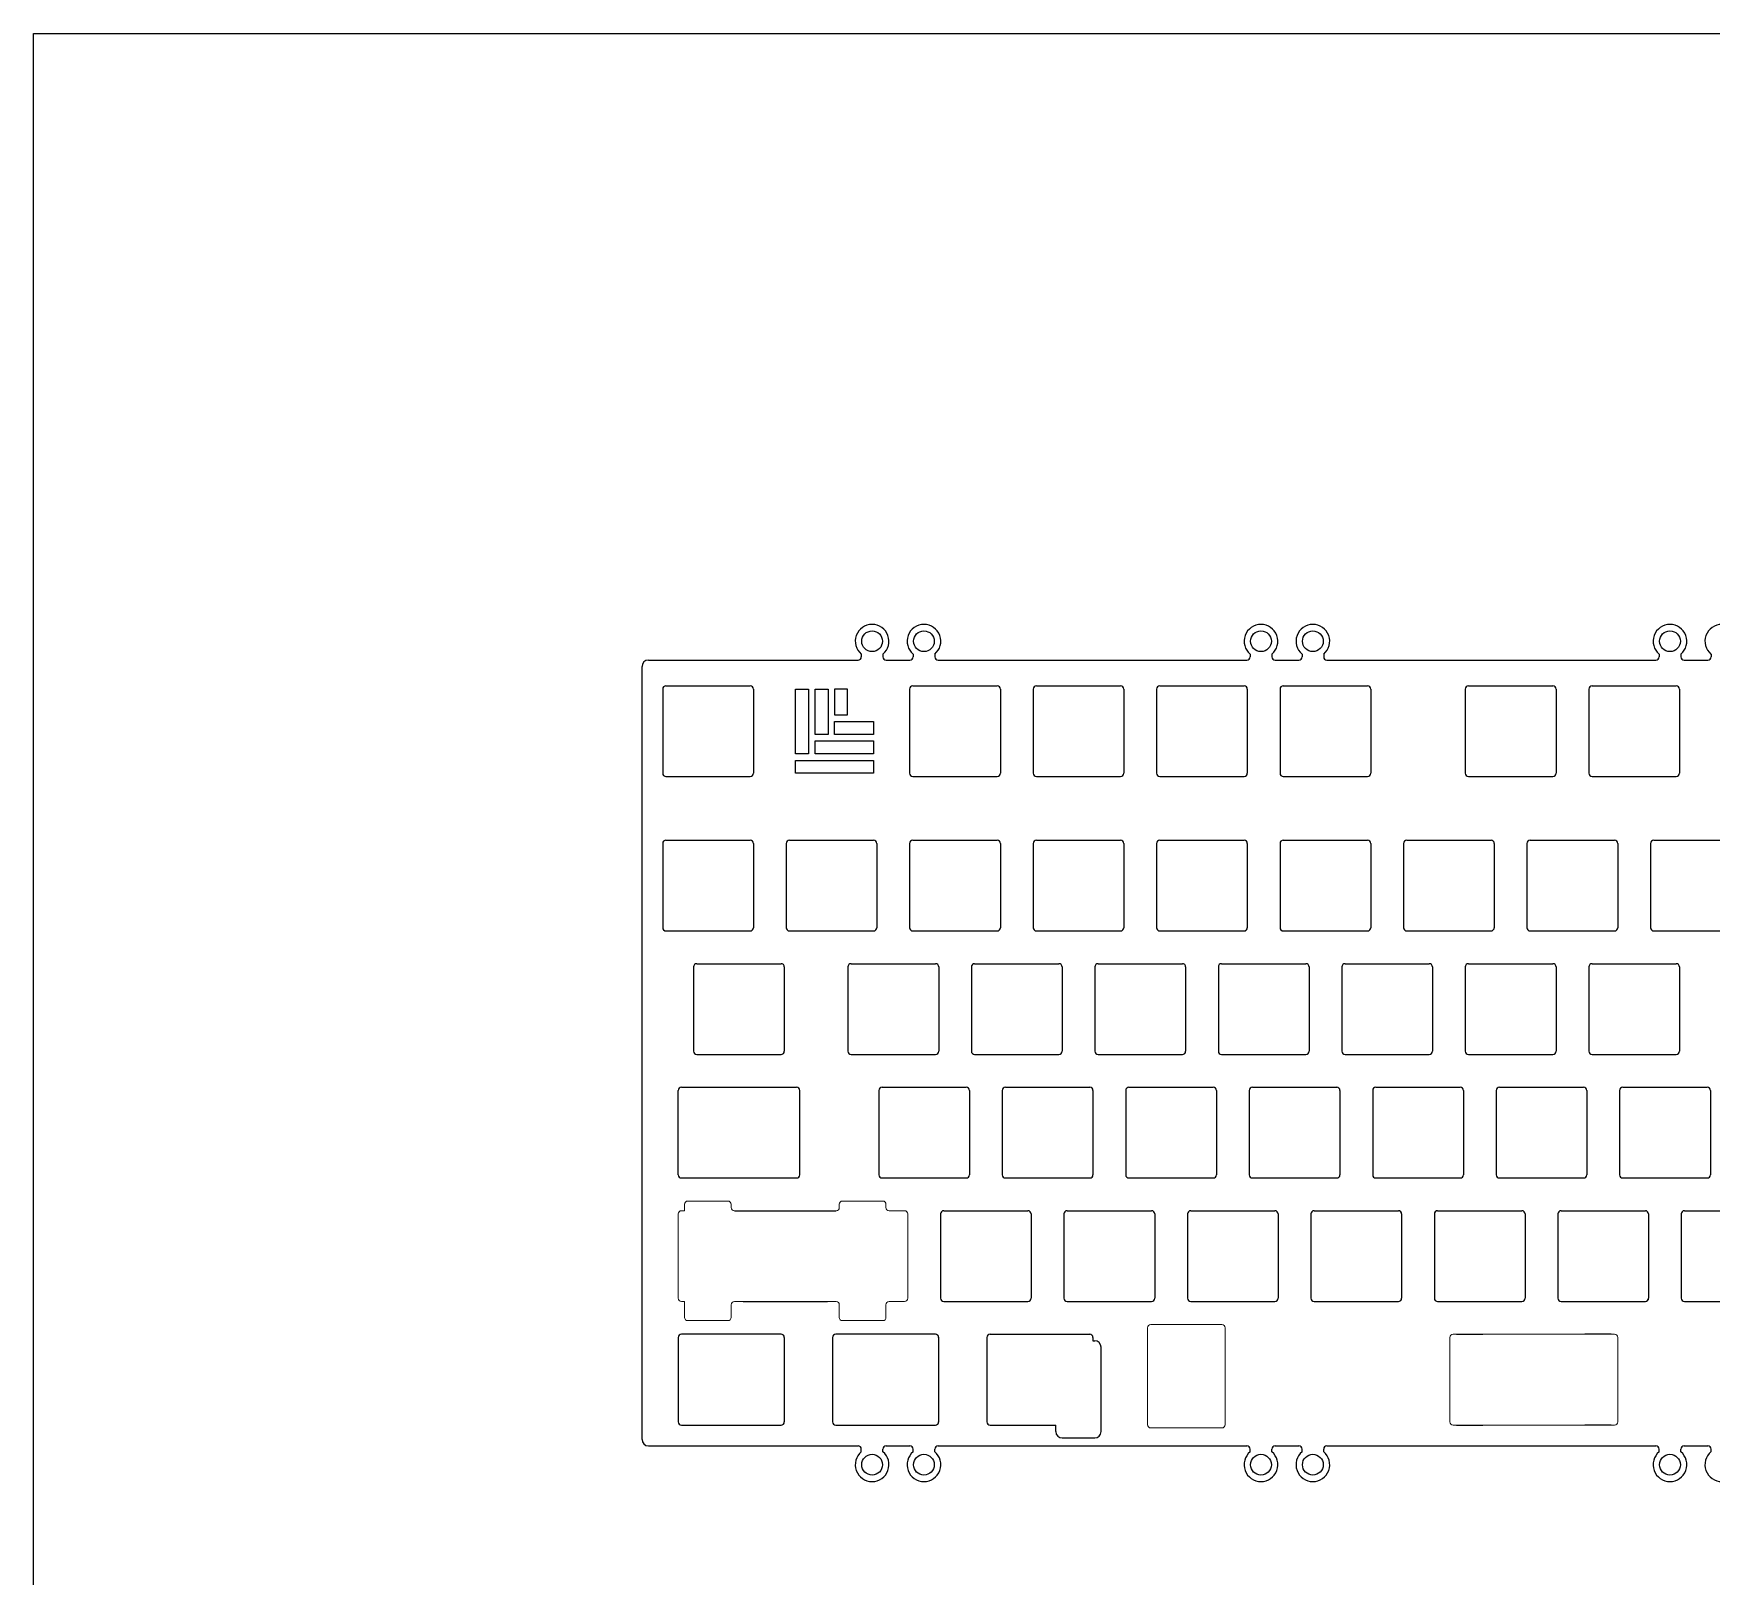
# Model space of a CAD drawing. Header units: millimetres. Extents: x 2604 to 3137, y 1244 to 1720.
# Drawn here: x 2603.6 to 2862.5, y 1482 to 1720 of the extents above; entities that cross this region are included whole.
import ezdxf

# ---------------------------------------------------------------- set-up
doc = ezdxf.new("R2010")
doc.units = ezdxf.units.MM
doc.layers.add('HOLE', color=10, linetype='Continuous')
doc.layers.add('Layer 1', color=7, linetype='Continuous')

msp = doc.modelspace()

# ---------------------------------------------------------------- linework, layer by layer
for p, q in [((2698.47, 1623.34), (2730.8, 1623.34)), ((2731.3, 1624.25), (2731.3, 1623.84)), ((2734.64, 1624.25), (2734.64, 1623.84)), ((2735.14, 1623.34), (2738.8, 1623.34)), ((2739.3, 1624.25), (2739.3, 1623.84)), ((2742.64, 1624.25), (2742.64, 1623.84)), ((2743.14, 1623.34), (2790.8, 1623.34)), ((2791.3, 1624.25), (2791.3, 1623.84)), ((2794.64, 1624.25), (2794.64, 1623.84)), ((2795.14, 1623.34), (2798.8, 1623.34)), ((2799.3, 1624.25), (2799.3, 1623.84)), ((2802.64, 1624.25), (2802.64, 1623.84)), ((2803.14, 1623.34), (2853.9, 1623.34)), ((2854.4, 1624.25), (2854.4, 1623.84)), ((2857.74, 1624.25), (2857.74, 1623.84)), ((2858.24, 1623.34), (2861.9, 1623.34)), ((2862.4, 1624.25), (2862.4, 1623.84)), ((2697.47, 1503.14), (2697.47, 1622.34)), ((2700.66, 1618.87), (2700.66, 1605.87)), ((2701.16, 1619.37), (2714.16, 1619.37)), ((2714.66, 1618.87), (2714.66, 1605.87)), ((2738.76, 1618.87), (2738.76, 1605.87)), ((2739.26, 1619.37), (2752.26, 1619.37)), ((2752.76, 1618.87), (2752.76, 1605.87)), ((2757.81, 1618.87), (2757.81, 1605.87)), ((2758.31, 1619.37), (2771.31, 1619.37)), ((2771.81, 1618.87), (2771.81, 1605.87)), ((2776.86, 1618.87), (2776.86, 1605.87)), ((2777.36, 1619.37), (2790.36, 1619.37)), ((2790.86, 1618.87), (2790.86, 1605.87)), ((2795.91, 1618.87), (2795.91, 1605.87)), ((2796.41, 1619.37), (2809.41, 1619.37)), ((2809.91, 1618.87), (2809.91, 1605.87)), ((2824.49, 1618.87), (2824.49, 1605.87)), ((2824.99, 1619.37), (2837.99, 1619.37)), ((2838.49, 1618.87), (2838.49, 1605.87)), ((2843.54, 1618.87), (2843.54, 1605.87)), ((2844.04, 1619.37), (2857.04, 1619.37)), ((2857.54, 1618.87), (2857.54, 1605.87)), ((2701.16, 1605.37), (2714.16, 1605.37)), ((2739.26, 1605.37), (2752.26, 1605.37)), ((2758.31, 1605.37), (2771.31, 1605.37)), ((2777.36, 1605.37), (2790.36, 1605.37)), ((2796.41, 1605.37), (2809.41, 1605.37)), ((2824.99, 1605.37), (2837.99, 1605.37)), ((2844.04, 1605.37), (2857.04, 1605.37)), ((2700.66, 1595.06), (2700.66, 1582.06)), ((2701.16, 1595.56), (2714.16, 1595.56)), ((2714.66, 1595.06), (2714.66, 1582.06)), ((2719.71, 1595.06), (2719.71, 1582.06)), ((2720.21, 1595.56), (2733.21, 1595.56)), ((2733.71, 1595.06), (2733.71, 1582.06)), ((2738.76, 1595.06), (2738.76, 1582.06)), ((2739.26, 1595.56), (2752.26, 1595.56)), ((2752.76, 1595.06), (2752.76, 1582.06)), ((2757.81, 1595.06), (2757.81, 1582.06)), ((2758.31, 1595.56), (2771.31, 1595.56)), ((2771.81, 1595.06), (2771.81, 1582.06)), ((2776.86, 1595.06), (2776.86, 1582.06)), ((2777.36, 1595.56), (2790.36, 1595.56)), ((2790.86, 1595.06), (2790.86, 1582.06)), ((2795.91, 1595.06), (2795.91, 1582.06)), ((2796.41, 1595.56), (2809.41, 1595.56)), ((2809.91, 1595.06), (2809.91, 1582.06)), ((2814.96, 1595.06), (2814.96, 1582.06)), ((2815.46, 1595.56), (2828.46, 1595.56)), ((2828.96, 1595.06), (2828.96, 1582.06)), ((2834.01, 1595.06), (2834.01, 1582.06)), ((2834.51, 1595.56), (2847.51, 1595.56)), ((2848.01, 1595.06), (2848.01, 1582.06)), ((2853.06, 1595.06), (2853.06, 1582.06)), ((2853.56, 1595.56), (2866.56, 1595.56)), ((2701.16, 1581.56), (2714.16, 1581.56)), ((2720.21, 1581.56), (2733.21, 1581.56)), ((2739.26, 1581.56), (2752.26, 1581.56)), ((2758.31, 1581.56), (2771.31, 1581.56)), ((2777.36, 1581.56), (2790.36, 1581.56)), ((2796.41, 1581.56), (2809.41, 1581.56)), ((2815.46, 1581.56), (2828.46, 1581.56)), ((2834.51, 1581.56), (2847.51, 1581.56)), ((2853.56, 1581.56), (2866.56, 1581.56)), ((2705.42, 1576.01), (2705.42, 1563.01)), ((2705.92, 1576.51), (2718.92, 1576.51)), ((2719.42, 1576.01), (2719.42, 1563.01)), ((2729.24, 1576.01), (2729.24, 1563.01)), ((2729.74, 1576.51), (2742.74, 1576.51)), ((2743.24, 1576.01), (2743.24, 1563.01)), ((2748.29, 1576.01), (2748.29, 1563.01)), ((2748.79, 1576.51), (2761.79, 1576.51)), ((2762.29, 1576.01), (2762.29, 1563.01)), ((2767.34, 1576.01), (2767.34, 1563.01)), ((2767.84, 1576.51), (2780.84, 1576.51)), ((2781.34, 1576.01), (2781.34, 1563.01)), ((2786.39, 1576.01), (2786.39, 1563.01)), ((2786.89, 1576.51), (2799.89, 1576.51)), ((2800.39, 1576.01), (2800.39, 1563.01)), ((2805.44, 1576.01), (2805.44, 1563.01)), ((2805.94, 1576.51), (2818.94, 1576.51)), ((2819.44, 1576.01), (2819.44, 1563.01)), ((2824.49, 1576.01), (2824.49, 1563.01)), ((2824.99, 1576.51), (2837.99, 1576.51)), ((2838.49, 1576.01), (2838.49, 1563.01)), ((2843.54, 1576.01), (2843.54, 1563.01)), ((2844.04, 1576.51), (2857.04, 1576.51)), ((2857.54, 1576.01), (2857.54, 1563.01)), ((2705.92, 1562.51), (2718.92, 1562.51)), ((2729.74, 1562.51), (2742.74, 1562.51)), ((2748.79, 1562.51), (2761.79, 1562.51)), ((2767.84, 1562.51), (2780.84, 1562.51)), ((2786.89, 1562.51), (2799.89, 1562.51)), ((2805.94, 1562.51), (2818.94, 1562.51)), ((2824.99, 1562.51), (2837.99, 1562.51)), ((2844.04, 1562.51), (2857.04, 1562.51)), ((2703.04, 1543.96), (2703.04, 1556.96)), ((2703.54, 1557.46), (2721.31, 1557.46)), ((2721.81, 1543.96), (2721.81, 1556.96)), ((2734, 1556.96), (2734, 1543.96)), ((2734.5, 1557.46), (2747.5, 1557.46)), ((2748, 1556.96), (2748, 1543.96)), ((2753.05, 1556.96), (2753.05, 1543.96)), ((2753.55, 1557.46), (2766.55, 1557.46)), ((2767.05, 1556.96), (2767.05, 1543.96)), ((2772.1, 1556.96), (2772.1, 1543.96)), ((2772.6, 1557.46), (2785.6, 1557.46)), ((2786.1, 1556.96), (2786.1, 1543.96)), ((2791.15, 1556.96), (2791.15, 1543.96)), ((2791.65, 1557.46), (2804.65, 1557.46)), ((2805.15, 1556.96), (2805.15, 1543.96)), ((2810.2, 1556.96), (2810.2, 1543.96)), ((2810.7, 1557.46), (2823.7, 1557.46)), ((2824.2, 1556.96), (2824.2, 1543.96)), ((2829.25, 1556.96), (2829.25, 1543.96)), ((2829.75, 1557.46), (2842.75, 1557.46)), ((2843.25, 1556.96), (2843.25, 1543.96)), ((2848.3, 1556.96), (2848.3, 1543.96)), ((2848.8, 1557.46), (2861.8, 1557.46)), ((2862.3, 1556.96), (2862.3, 1543.96)), ((2703.54, 1543.46), (2721.31, 1543.46)), ((2734.5, 1543.46), (2747.5, 1543.46)), ((2753.55, 1543.46), (2766.55, 1543.46)), ((2772.6, 1543.46), (2785.6, 1543.46)), ((2791.65, 1543.46), (2804.65, 1543.46)), ((2810.7, 1543.46), (2823.7, 1543.46)), ((2829.75, 1543.46), (2842.75, 1543.46)), ((2848.8, 1543.46), (2861.8, 1543.46)), ((2711.73, 1538.41), (2727.41, 1538.41)), ((2743.52, 1537.91), (2743.52, 1524.91)), ((2744.02, 1538.41), (2757.02, 1538.41)), ((2757.52, 1537.91), (2757.52, 1524.91)), ((2762.57, 1537.91), (2762.57, 1524.91)), ((2763.07, 1538.41), (2776.07, 1538.41)), ((2776.57, 1537.91), (2776.57, 1524.91)), ((2781.62, 1537.91), (2781.62, 1524.91)), ((2782.12, 1538.41), (2795.12, 1538.41)), ((2795.62, 1537.91), (2795.62, 1524.91)), ((2800.67, 1537.91), (2800.67, 1524.91)), ((2801.17, 1538.41), (2814.17, 1538.41)), ((2814.67, 1537.91), (2814.67, 1524.91)), ((2819.72, 1537.91), (2819.72, 1524.91)), ((2820.22, 1538.41), (2833.22, 1538.41)), ((2833.72, 1537.91), (2833.72, 1524.91)), ((2838.77, 1537.91), (2838.77, 1524.91)), ((2839.27, 1538.41), (2852.27, 1538.41)), ((2852.77, 1537.91), (2852.77, 1524.91)), ((2857.82, 1537.91), (2857.82, 1524.91)), ((2858.32, 1538.41), (2871.32, 1538.41)), ((2713.07, 1524.41), (2726.07, 1524.41)), ((2744.02, 1524.41), (2757.02, 1524.41)), ((2763.07, 1524.41), (2776.07, 1524.41)), ((2782.12, 1524.41), (2795.12, 1524.41)), ((2801.17, 1524.41), (2814.17, 1524.41)), ((2820.22, 1524.41), (2833.22, 1524.41)), ((2839.27, 1524.41), (2852.27, 1524.41)), ((2858.32, 1524.41), (2871.32, 1524.41)), ((2703.04, 1518.86), (2703.04, 1505.86)), ((2718.92, 1519.36), (2703.54, 1519.36)), ((2719.42, 1518.86), (2719.42, 1505.86)), ((2726.85, 1518.86), (2726.85, 1505.86)), ((2742.73, 1519.36), (2727.35, 1519.36)), ((2743.23, 1518.86), (2743.23, 1505.86)), ((2750.66, 1518.86), (2750.66, 1505.86)), ((2751.16, 1519.36), (2766.54, 1519.36)), ((2767.04, 1518.86), (2767.04, 1518.36)), ((2767.04, 1518.36), (2767.31, 1518.36)), ((2768.31, 1504.36), (2768.31, 1517.36)), ((2823.11, 1519.36), (2827.21, 1519.36)), ((2847.01, 1519.36), (2842.91, 1519.36)), ((2703.54, 1505.36), (2718.92, 1505.36)), ((2727.35, 1505.36), (2742.73, 1505.36)), ((2751.16, 1505.36), (2761.31, 1505.36)), ((2761.31, 1504.36), (2761.31, 1505.36)), ((2823.11, 1505.36), (2827.21, 1505.36)), ((2847.01, 1505.36), (2842.91, 1505.36)), ((2698.47, 1502.14), (2730.8, 1502.14)), ((2731.3, 1501.23), (2731.3, 1501.64)), ((2734.64, 1501.23), (2734.64, 1501.64)), ((2735.14, 1502.14), (2738.8, 1502.14)), ((2739.3, 1501.23), (2739.3, 1501.64)), ((2742.64, 1501.23), (2742.64, 1501.64)), ((2743.14, 1502.14), (2790.8, 1502.14)), ((2762.31, 1503.36), (2767.31, 1503.36)), ((2791.3, 1501.23), (2791.3, 1501.64)), ((2794.64, 1501.23), (2794.64, 1501.64)), ((2795.14, 1502.14), (2798.8, 1502.14)), ((2799.3, 1501.23), (2799.3, 1501.64)), ((2802.64, 1501.23), (2802.64, 1501.64)), ((2803.14, 1502.14), (2853.9, 1502.14)), ((2854.4, 1501.23), (2854.4, 1501.64)), ((2857.74, 1501.23), (2857.74, 1501.64)), ((2858.24, 1502.14), (2861.9, 1502.14)), ((2862.4, 1501.23), (2862.4, 1501.64))]:
    msp.add_line(p, q)
at = {"color": 7, "linetype": 'Continuous', "lineweight": 15}
for p, q in [((2700.66, 1605.87), (2700.66, 1618.87)), ((2701.16, 1619.37), (2714.16, 1619.37)), ((2738.76, 1605.87), (2738.76, 1618.87)), ((2739.26, 1619.37), (2752.26, 1619.37)), ((2752.76, 1605.87), (2752.76, 1618.87)), ((2757.81, 1605.87), (2757.81, 1618.87)), ((2758.31, 1619.37), (2771.31, 1619.37)), ((2771.81, 1605.87), (2771.81, 1618.87)), ((2776.86, 1605.87), (2776.86, 1618.87)), ((2777.36, 1619.37), (2790.36, 1619.37)), ((2790.86, 1605.87), (2790.86, 1618.87)), ((2795.91, 1605.87), (2795.91, 1618.87)), ((2796.41, 1619.37), (2809.41, 1619.37)), ((2809.91, 1605.87), (2809.91, 1618.87)), ((2824.49, 1605.87), (2824.49, 1618.87)), ((2824.99, 1619.37), (2837.99, 1619.37)), ((2838.49, 1605.87), (2838.49, 1618.87)), ((2843.54, 1605.87), (2843.54, 1618.87)), ((2844.04, 1619.37), (2857.04, 1619.37)), ((2857.54, 1605.87), (2857.54, 1618.87)), ((2701.16, 1605.37), (2714.16, 1605.37)), ((2739.26, 1605.37), (2752.26, 1605.37)), ((2758.31, 1605.37), (2771.31, 1605.37)), ((2777.36, 1605.37), (2790.36, 1605.37)), ((2796.41, 1605.37), (2809.41, 1605.37)), ((2824.99, 1605.37), (2837.99, 1605.37)), ((2844.04, 1605.37), (2857.04, 1605.37)), ((2700.66, 1582.06), (2700.66, 1595.06)), ((2700.66, 1582.06), (2700.66, 1595.06)), ((2714.16, 1595.56), (2701.16, 1595.56)), ((2701.16, 1595.56), (2714.16, 1595.56)), ((2714.66, 1582.06), (2714.66, 1595.06)), ((2714.66, 1582.06), (2714.66, 1595.06)), ((2719.71, 1582.06), (2719.71, 1595.06)), ((2720.21, 1595.56), (2733.21, 1595.56)), ((2733.71, 1582.06), (2733.71, 1595.06)), ((2738.76, 1582.06), (2738.76, 1595.06)), ((2739.26, 1595.56), (2752.26, 1595.56)), ((2752.76, 1582.06), (2752.76, 1595.06)), ((2757.81, 1582.06), (2757.81, 1595.06)), ((2758.31, 1595.56), (2771.31, 1595.56)), ((2771.81, 1582.06), (2771.81, 1595.06)), ((2776.86, 1582.06), (2776.86, 1595.06)), ((2777.36, 1595.56), (2790.36, 1595.56)), ((2790.86, 1582.06), (2790.86, 1595.06)), ((2795.91, 1582.06), (2795.91, 1595.06)), ((2796.41, 1595.56), (2809.41, 1595.56)), ((2809.91, 1582.06), (2809.91, 1595.06)), ((2814.96, 1582.06), (2814.96, 1595.06)), ((2815.46, 1595.56), (2828.46, 1595.56)), ((2828.96, 1582.06), (2828.96, 1595.06)), ((2834.01, 1582.06), (2834.01, 1595.06)), ((2834.51, 1595.56), (2847.51, 1595.56)), ((2848.01, 1582.06), (2848.01, 1595.06)), ((2853.06, 1582.06), (2853.06, 1595.06)), ((2853.56, 1595.56), (2866.56, 1595.56)), ((2701.16, 1581.56), (2714.16, 1581.56)), ((2714.16, 1581.56), (2701.16, 1581.56)), ((2720.21, 1581.56), (2733.21, 1581.56)), ((2739.26, 1581.56), (2752.26, 1581.56)), ((2758.31, 1581.56), (2771.31, 1581.56)), ((2777.36, 1581.56), (2790.36, 1581.56)), ((2796.41, 1581.56), (2809.41, 1581.56)), ((2815.46, 1581.56), (2828.46, 1581.56)), ((2834.51, 1581.56), (2847.51, 1581.56)), ((2853.56, 1581.56), (2866.56, 1581.56)), ((2705.42, 1563.01), (2705.42, 1576.01)), ((2705.92, 1576.51), (2718.92, 1576.51)), ((2719.42, 1563.01), (2719.42, 1576.01)), ((2729.24, 1563.01), (2729.24, 1576.01)), ((2729.74, 1576.51), (2742.74, 1576.51)), ((2743.24, 1563.01), (2743.24, 1576.01)), ((2748.29, 1563.01), (2748.29, 1576.01)), ((2748.79, 1576.51), (2761.79, 1576.51)), ((2762.29, 1563.01), (2762.29, 1576.01)), ((2767.34, 1563.01), (2767.34, 1576.01)), ((2767.84, 1576.51), (2780.84, 1576.51)), ((2781.34, 1563.01), (2781.34, 1576.01)), ((2786.39, 1563.01), (2786.39, 1576.01)), ((2786.89, 1576.51), (2799.89, 1576.51)), ((2800.39, 1563.01), (2800.39, 1576.01)), ((2805.44, 1563.01), (2805.44, 1576.01)), ((2805.94, 1576.51), (2818.94, 1576.51)), ((2819.44, 1563.01), (2819.44, 1576.01)), ((2824.49, 1563.01), (2824.49, 1576.01)), ((2824.99, 1576.51), (2837.99, 1576.51)), ((2838.49, 1563.01), (2838.49, 1576.01)), ((2843.54, 1563.01), (2843.54, 1576.01)), ((2844.04, 1576.51), (2857.04, 1576.51)), ((2857.54, 1563.01), (2857.54, 1576.01)), ((2705.92, 1562.51), (2718.92, 1562.51)), ((2729.74, 1562.51), (2742.74, 1562.51)), ((2748.79, 1562.51), (2761.79, 1562.51)), ((2767.84, 1562.51), (2780.84, 1562.51)), ((2786.89, 1562.51), (2799.89, 1562.51)), ((2805.94, 1562.51), (2818.94, 1562.51)), ((2824.99, 1562.51), (2837.99, 1562.51)), ((2844.04, 1562.51), (2857.04, 1562.51)), ((2703.04, 1543.96), (2703.04, 1556.96)), ((2703.54, 1557.46), (2721.31, 1557.46)), ((2721.81, 1543.96), (2721.81, 1556.96)), ((2734, 1543.96), (2734, 1556.96)), ((2734.5, 1557.46), (2747.5, 1557.46)), ((2748, 1543.96), (2748, 1556.96)), ((2753.05, 1543.96), (2753.05, 1556.96)), ((2753.55, 1557.46), (2766.55, 1557.46)), ((2767.05, 1543.96), (2767.05, 1556.96)), ((2772.1, 1543.96), (2772.1, 1556.96)), ((2772.6, 1557.46), (2785.6, 1557.46)), ((2786.1, 1543.96), (2786.1, 1556.96)), ((2791.15, 1543.96), (2791.15, 1556.96)), ((2791.65, 1557.46), (2804.65, 1557.46)), ((2805.15, 1543.96), (2805.15, 1556.96)), ((2810.2, 1543.96), (2810.2, 1556.96)), ((2810.7, 1557.46), (2823.7, 1557.46)), ((2824.2, 1543.96), (2824.2, 1556.96)), ((2829.25, 1543.96), (2829.25, 1556.96)), ((2829.75, 1557.46), (2842.75, 1557.46)), ((2843.25, 1543.96), (2843.25, 1556.96)), ((2848.3, 1543.96), (2848.3, 1556.96)), ((2848.8, 1557.46), (2861.8, 1557.46)), ((2862.3, 1543.96), (2862.3, 1556.96)), ((2703.54, 1543.46), (2721.31, 1543.46)), ((2734.5, 1543.46), (2747.5, 1543.46)), ((2753.55, 1543.46), (2766.55, 1543.46)), ((2772.6, 1543.46), (2785.6, 1543.46)), ((2791.65, 1543.46), (2804.65, 1543.46)), ((2810.7, 1543.46), (2823.7, 1543.46)), ((2829.75, 1543.46), (2842.75, 1543.46)), ((2848.8, 1543.46), (2861.8, 1543.46)), ((2703.04, 1524.91), (2703.04, 1537.91)), ((2703.54, 1538.41), (2704.03, 1538.41)), ((2704.03, 1538.41), (2704.03, 1539.4)), ((2704.53, 1539.9), (2710.73, 1539.9)), ((2711.23, 1539.4), (2711.23, 1538.91)), ((2727.91, 1539.4), (2727.91, 1538.91)), ((2728.41, 1539.9), (2734.61, 1539.9)), ((2735.11, 1538.91), (2735.11, 1539.4)), ((2735.61, 1538.41), (2737.98, 1538.41)), ((2738.47, 1524.91), (2738.47, 1537.91)), ((2743.52, 1524.91), (2743.52, 1537.91)), ((2744.02, 1538.41), (2757.02, 1538.41)), ((2757.52, 1524.91), (2757.52, 1537.91)), ((2762.57, 1524.91), (2762.57, 1537.91)), ((2763.07, 1538.41), (2776.07, 1538.41)), ((2776.57, 1524.91), (2776.57, 1537.91)), ((2781.62, 1524.91), (2781.62, 1537.91)), ((2782.12, 1538.41), (2795.12, 1538.41)), ((2795.62, 1524.91), (2795.62, 1537.91)), ((2800.67, 1524.91), (2800.67, 1537.91)), ((2801.17, 1538.41), (2814.17, 1538.41)), ((2814.67, 1524.91), (2814.67, 1537.91)), ((2819.72, 1524.91), (2819.72, 1537.91)), ((2820.22, 1538.41), (2833.22, 1538.41)), ((2833.72, 1524.91), (2833.72, 1537.91)), ((2838.77, 1524.91), (2838.77, 1537.91)), ((2839.27, 1538.41), (2852.27, 1538.41)), ((2852.77, 1524.91), (2852.77, 1537.91)), ((2857.82, 1524.91), (2857.82, 1537.91)), ((2858.32, 1538.41), (2871.32, 1538.41)), ((2703.54, 1524.41), (2704.03, 1524.41)), ((2704.03, 1521.96), (2704.03, 1524.41)), ((2711.23, 1521.96), (2711.23, 1523.91)), ((2711.73, 1524.41), (2727.41, 1524.41)), ((2727.91, 1521.96), (2727.91, 1523.91)), ((2735.11, 1521.96), (2735.11, 1523.91)), ((2735.61, 1524.41), (2737.98, 1524.41)), ((2744.02, 1524.41), (2757.02, 1524.41)), ((2763.07, 1524.41), (2776.07, 1524.41)), ((2782.12, 1524.41), (2795.12, 1524.41)), ((2801.17, 1524.41), (2814.17, 1524.41)), ((2820.22, 1524.41), (2833.22, 1524.41)), ((2839.27, 1524.41), (2852.27, 1524.41)), ((2858.32, 1524.41), (2871.32, 1524.41)), ((2704.53, 1521.46), (2710.73, 1521.46)), ((2728.41, 1521.46), (2734.61, 1521.46)), ((2775.47, 1505.41), (2775.47, 1520.35)), ((2775.97, 1520.85), (2786.93, 1520.85)), ((2787.43, 1505.41), (2787.43, 1520.35)), ((2703.04, 1505.86), (2703.04, 1518.86)), ((2703.54, 1519.36), (2718.92, 1519.36)), ((2719.42, 1505.86), (2719.42, 1518.86)), ((2726.86, 1505.86), (2726.86, 1518.86)), ((2727.36, 1519.36), (2742.74, 1519.36)), ((2743.24, 1505.86), (2743.24, 1518.86)), ((2750.66, 1506.36), (2750.66, 1518.36)), ((2750.67, 1505.86), (2750.67, 1518.86)), ((2822.11, 1505.86), (2822.11, 1518.86)), ((2822.11, 1506.36), (2822.11, 1518.36)), ((2822.61, 1519.36), (2847.51, 1519.36)), ((2823.11, 1519.36), (2847.01, 1519.36)), ((2848.01, 1505.86), (2848.01, 1518.86)), ((2848.01, 1518.36), (2848.01, 1506.36)), ((2703.54, 1505.36), (2718.92, 1505.36)), ((2727.36, 1505.36), (2742.74, 1505.36)), ((2775.97, 1504.91), (2786.93, 1504.91)), ((2822.61, 1505.36), (2847.51, 1505.36))]:
    msp.add_line(p, q, dxfattribs=at)
msp.add_lwpolyline([(2603.59, 1719.96), (3136.55, 1719.96), (3136.55, 1244.05), (2603.59, 1244.05)], close=True)
for centre in [(2732.97, 1626.24), (2740.97, 1626.24), (2792.97, 1626.24), (2800.97, 1626.24), (2856.07, 1626.24), (2732.97, 1499.24), (2740.97, 1499.24), (2792.97, 1499.24), (2800.97, 1499.24), (2856.07, 1499.24)]:
    msp.add_circle(centre, 1.6)
for centre, radius, start, end in [((2732.97, 1626.24), 2.6, 310, 230), ((2740.97, 1626.24), 2.6, 310, 230), ((2792.97, 1626.24), 2.6, 310, 230), ((2800.97, 1626.24), 2.6, 310, 230), ((2856.07, 1626.24), 2.6, 310, 230), ((2864.07, 1626.24), 2.6, 310, 230), ((2698.47, 1622.34), 1, 90, 180), ((2730.8, 1623.84), 0.5, 270, 0), ((2735.14, 1623.84), 0.5, 180, 270), ((2738.8, 1623.84), 0.5, 270, 0), ((2743.14, 1623.84), 0.5, 180, 270), ((2790.8, 1623.84), 0.5, 270, 0), ((2795.14, 1623.84), 0.5, 180, 270), ((2798.8, 1623.84), 0.5, 270, 0), ((2803.14, 1623.84), 0.5, 180, 270), ((2853.9, 1623.84), 0.5, 270, 0), ((2858.24, 1623.84), 0.5, 180, 270), ((2861.9, 1623.84), 0.5, 270, 0), ((2701.16, 1618.87), 0.5, 90, 180), ((2714.16, 1618.87), 0.5, 0, 90), ((2739.26, 1618.87), 0.5, 90, 180), ((2752.26, 1618.87), 0.5, 0, 90), ((2758.31, 1618.87), 0.5, 90, 180), ((2771.31, 1618.87), 0.5, 0, 90), ((2777.36, 1618.87), 0.5, 90, 180), ((2790.36, 1618.87), 0.5, 0, 90), ((2796.41, 1618.87), 0.5, 90, 180), ((2809.41, 1618.87), 0.5, 0, 90), ((2824.99, 1618.87), 0.5, 90, 180), ((2837.99, 1618.87), 0.5, 0, 90), ((2844.04, 1618.87), 0.5, 90, 180), ((2857.04, 1618.87), 0.5, 0, 90), ((2701.16, 1605.87), 0.5, 180, 270), ((2714.16, 1605.87), 0.5, 270, 0), ((2739.26, 1605.87), 0.5, 180, 270), ((2752.26, 1605.87), 0.5, 270, 0), ((2758.31, 1605.87), 0.5, 180, 270), ((2771.31, 1605.87), 0.5, 270, 0), ((2777.36, 1605.87), 0.5, 180, 270), ((2790.36, 1605.87), 0.5, 270, 0), ((2796.41, 1605.87), 0.5, 180, 270), ((2809.41, 1605.87), 0.5, 270, 0), ((2824.99, 1605.87), 0.5, 180, 270), ((2837.99, 1605.87), 0.5, 270, 0), ((2844.04, 1605.87), 0.5, 180, 270), ((2857.04, 1605.87), 0.5, 270, 0), ((2701.16, 1595.06), 0.5, 90, 180), ((2714.16, 1595.06), 0.5, 0, 90), ((2720.21, 1595.06), 0.5, 90, 180), ((2733.21, 1595.06), 0.5, 0, 90), ((2739.26, 1595.06), 0.5, 90, 180), ((2752.26, 1595.06), 0.5, 0, 90), ((2758.31, 1595.06), 0.5, 90, 180), ((2771.31, 1595.06), 0.5, 0, 90), ((2777.36, 1595.06), 0.5, 90, 180), ((2790.36, 1595.06), 0.5, 0, 90), ((2796.41, 1595.06), 0.5, 90, 180), ((2809.41, 1595.06), 0.5, 0, 90), ((2815.46, 1595.06), 0.5, 90, 180), ((2828.46, 1595.06), 0.5, 0, 90), ((2834.51, 1595.06), 0.5, 90, 180), ((2847.51, 1595.06), 0.5, 0, 90), ((2853.56, 1595.06), 0.5, 90, 180), ((2701.16, 1582.06), 0.5, 180, 270), ((2714.16, 1582.06), 0.5, 270, 0), ((2720.21, 1582.06), 0.5, 180, 270), ((2733.21, 1582.06), 0.5, 270, 0), ((2739.26, 1582.06), 0.5, 180, 270), ((2752.26, 1582.06), 0.5, 270, 0), ((2758.31, 1582.06), 0.5, 180, 270), ((2771.31, 1582.06), 0.5, 270, 0), ((2777.36, 1582.06), 0.5, 180, 270), ((2790.36, 1582.06), 0.5, 270, 0), ((2796.41, 1582.06), 0.5, 180, 270), ((2809.41, 1582.06), 0.5, 270, 0), ((2815.46, 1582.06), 0.5, 180, 270), ((2828.46, 1582.06), 0.5, 270, 0), ((2834.51, 1582.06), 0.5, 180, 270), ((2847.51, 1582.06), 0.5, 270, 0), ((2853.56, 1582.06), 0.5, 180, 270), ((2705.92, 1576.01), 0.5, 90, 180), ((2718.92, 1576.01), 0.5, 0, 90), ((2729.74, 1576.01), 0.5, 90, 180), ((2742.74, 1576.01), 0.5, 0, 90), ((2748.79, 1576.01), 0.5, 90, 180), ((2761.79, 1576.01), 0.5, 0, 90), ((2767.84, 1576.01), 0.5, 90, 180), ((2780.84, 1576.01), 0.5, 0, 90), ((2786.89, 1576.01), 0.5, 90, 180), ((2799.89, 1576.01), 0.5, 0, 90), ((2805.94, 1576.01), 0.5, 90, 180), ((2818.94, 1576.01), 0.5, 0, 90), ((2824.99, 1576.01), 0.5, 90, 180), ((2837.99, 1576.01), 0.5, 0, 90), ((2844.04, 1576.01), 0.5, 90, 180), ((2857.04, 1576.01), 0.5, 0, 90), ((2705.92, 1563.01), 0.5, 180, 270), ((2718.92, 1563.01), 0.5, 270, 0), ((2729.74, 1563.01), 0.5, 180, 270), ((2742.74, 1563.01), 0.5, 270, 0), ((2748.79, 1563.01), 0.5, 180, 270), ((2761.79, 1563.01), 0.5, 270, 0), ((2767.84, 1563.01), 0.5, 180, 270), ((2780.84, 1563.01), 0.5, 270, 0), ((2786.89, 1563.01), 0.5, 180, 270), ((2799.89, 1563.01), 0.5, 270, 0), ((2805.94, 1563.01), 0.5, 180, 270), ((2818.94, 1563.01), 0.5, 270, 0), ((2824.99, 1563.01), 0.5, 180, 270), ((2837.99, 1563.01), 0.5, 270, 0), ((2844.04, 1563.01), 0.5, 180, 270), ((2857.04, 1563.01), 0.5, 270, 0), ((2703.54, 1556.96), 0.5, 90, 180), ((2721.31, 1556.96), 0.5, 0, 90), ((2734.5, 1556.96), 0.5, 90, 180), ((2747.5, 1556.96), 0.5, 0, 90), ((2753.55, 1556.96), 0.5, 90, 180), ((2766.55, 1556.96), 0.5, 0, 90), ((2772.6, 1556.96), 0.5, 90, 180), ((2785.6, 1556.96), 0.5, 0, 90), ((2791.65, 1556.96), 0.5, 90, 180), ((2804.65, 1556.96), 0.5, 0, 90), ((2810.7, 1556.96), 0.5, 90, 180), ((2823.7, 1556.96), 0.5, 0, 90), ((2829.75, 1556.96), 0.5, 90, 180), ((2842.75, 1556.96), 0.5, 0, 90), ((2848.8, 1556.96), 0.5, 90, 180), ((2861.8, 1556.96), 0.5, 0, 90), ((2703.54, 1543.96), 0.5, 180, 270), ((2721.31, 1543.96), 0.5, 270, 0), ((2734.5, 1543.96), 0.5, 180, 270), ((2747.5, 1543.96), 0.5, 270, 0), ((2753.55, 1543.96), 0.5, 180, 270), ((2766.55, 1543.96), 0.5, 270, 0), ((2772.6, 1543.96), 0.5, 180, 270), ((2785.6, 1543.96), 0.5, 270, 0), ((2791.65, 1543.96), 0.5, 180, 270), ((2804.65, 1543.96), 0.5, 270, 0), ((2810.7, 1543.96), 0.5, 180, 270), ((2823.7, 1543.96), 0.5, 270, 0), ((2829.75, 1543.96), 0.5, 180, 270), ((2842.75, 1543.96), 0.5, 270, 0), ((2848.8, 1543.96), 0.5, 180, 270), ((2861.8, 1543.96), 0.5, 270, 0), ((2744.02, 1537.91), 0.5, 90, 180), ((2757.02, 1537.91), 0.5, 0, 90), ((2763.07, 1537.91), 0.5, 90, 180), ((2776.07, 1537.91), 0.5, 0, 90), ((2782.12, 1537.91), 0.5, 90, 180), ((2795.12, 1537.91), 0.5, 0, 90), ((2801.17, 1537.91), 0.5, 90, 180), ((2814.17, 1537.91), 0.5, 0, 90), ((2820.22, 1537.91), 0.5, 90, 180), ((2833.22, 1537.91), 0.5, 0, 90), ((2839.27, 1537.91), 0.5, 90, 180), ((2852.27, 1537.91), 0.5, 0, 90), ((2858.32, 1537.91), 0.5, 90, 180), ((2744.02, 1524.91), 0.5, 180, 270), ((2757.02, 1524.91), 0.5, 270, 0), ((2763.07, 1524.91), 0.5, 180, 270), ((2776.07, 1524.91), 0.5, 270, 0), ((2782.12, 1524.91), 0.5, 180, 270), ((2795.12, 1524.91), 0.5, 270, 0), ((2801.17, 1524.91), 0.5, 180, 270), ((2814.17, 1524.91), 0.5, 270, 0), ((2820.22, 1524.91), 0.5, 180, 270), ((2833.22, 1524.91), 0.5, 270, 0), ((2839.27, 1524.91), 0.5, 180, 270), ((2852.27, 1524.91), 0.5, 270, 0), ((2858.32, 1524.91), 0.5, 180, 270), ((2703.54, 1518.86), 0.5, 90, 180), ((2718.92, 1518.86), 0.5, 0, 90), ((2727.35, 1518.86), 0.5, 90, 180), ((2742.73, 1518.86), 0.5, 0, 90), ((2751.16, 1518.86), 0.5, 90, 180), ((2766.54, 1518.86), 0.5, 0, 90), ((2767.31, 1517.36), 1, 360, 90), ((2703.54, 1505.86), 0.5, 180, 270), ((2718.92, 1505.86), 0.5, 270, 0), ((2727.35, 1505.86), 0.5, 180, 270), ((2742.73, 1505.86), 0.5, 270, 0), ((2751.16, 1505.86), 0.5, 180, 270), ((2762.31, 1504.36), 1, 180, 270), ((2767.31, 1504.36), 1, 270, 360), ((2698.47, 1503.14), 1, 180, 270), ((2730.8, 1501.64), 0.5, 0, 90), ((2735.14, 1501.64), 0.5, 90, 180), ((2738.8, 1501.64), 0.5, 0, 90), ((2743.14, 1501.64), 0.5, 90, 180), ((2790.8, 1501.64), 0.5, 0, 90), ((2795.14, 1501.64), 0.5, 90, 180), ((2798.8, 1501.64), 0.5, 0, 90), ((2803.14, 1501.64), 0.5, 90, 180), ((2853.9, 1501.64), 0.5, 0, 90), ((2858.24, 1501.64), 0.5, 90, 180), ((2861.9, 1501.64), 0.5, 0, 90), ((2732.97, 1499.24), 2.6, 130, 50), ((2740.97, 1499.24), 2.6, 130, 50), ((2792.97, 1499.24), 2.6, 130, 50), ((2800.97, 1499.24), 2.6, 130, 50), ((2856.07, 1499.24), 2.6, 130, 50), ((2864.07, 1499.24), 2.6, 130, 50)]:
    msp.add_arc(centre, radius, start, end)
for centre, start, end in [((2714.16, 1618.87), 359.9999, 89.9997), ((2739.26, 1618.87), 89.9991, 179.9998), ((2752.26, 1618.87), 359.9999, 89.9997), ((2758.31, 1618.87), 89.9991, 179.9998), ((2771.31, 1618.87), 359.9999, 89.9997), ((2777.36, 1618.87), 89.9991, 179.9998), ((2790.36, 1618.87), 359.9999, 89.9997), ((2796.41, 1618.87), 89.9991, 179.9998), ((2809.41, 1618.87), 359.9999, 89.9997), ((2824.99, 1618.87), 89.9999, 179.9998), ((2837.99, 1618.87), 359.9999, 89.9997), ((2844.04, 1618.87), 89.9999, 179.9998), ((2857.04, 1618.87), 359.9999, 90), ((2701.16, 1605.87), 179.9998, 270.0009), ((2714.16, 1605.87), 270.0003, 0.0005), ((2739.26, 1605.87), 179.9998, 270.0009), ((2752.26, 1605.87), 270.0003, 0.0005), ((2758.31, 1605.87), 179.9998, 270.0009), ((2771.31, 1605.87), 270.0003, 0.0005), ((2777.36, 1605.87), 179.9998, 270.0009), ((2790.36, 1605.87), 270.0003, 0.0005), ((2796.41, 1605.87), 179.9998, 270.0009), ((2809.41, 1605.87), 270.0003, 0.0005), ((2824.99, 1605.87), 179.9998, 270.0001), ((2837.99, 1605.87), 270.0003, 0.0005), ((2844.04, 1605.87), 179.9998, 270.0001), ((2857.04, 1605.87), 270, 0.0005), ((2701.16, 1595.06), 89.9991, 179.9998), ((2701.16, 1595.06), 90, 180), ((2714.16, 1595.06), 359.9999, 89.9997), ((2714.16, 1595.06), 0, 90), ((2720.21, 1595.06), 89.9991, 179.9998), ((2733.21, 1595.06), 359.9999, 89.9997), ((2739.26, 1595.06), 89.9991, 179.9998), ((2752.26, 1595.06), 359.9999, 89.9997), ((2758.31, 1595.06), 89.9991, 179.9998), ((2771.31, 1595.06), 359.9999, 89.9997), ((2777.36, 1595.06), 89.9991, 179.9998), ((2790.36, 1595.06), 359.9999, 89.9997), ((2796.41, 1595.06), 89.9991, 179.9998), ((2809.41, 1595.06), 359.9999, 89.9997), ((2815.46, 1595.06), 89.9991, 179.9998), ((2828.46, 1595.06), 359.9999, 89.9997), ((2834.51, 1595.06), 89.9991, 179.9998), ((2847.51, 1595.06), 359.9999, 89.9997), ((2853.56, 1595.06), 89.9991, 179.9998), ((2701.16, 1582.06), 180, 270), ((2701.16, 1582.06), 179.9998, 270.0009), ((2714.16, 1582.06), 270.0003, 0.0005), ((2714.16, 1582.06), 270, 0), ((2720.21, 1582.06), 179.9998, 270.0009), ((2733.21, 1582.06), 270.0003, 0.0005), ((2739.26, 1582.06), 179.9998, 270.0009), ((2752.26, 1582.06), 270.0003, 0.0005), ((2758.31, 1582.06), 179.9998, 270.0009), ((2771.31, 1582.06), 270.0003, 0.0005), ((2777.36, 1582.06), 179.9998, 270.0009), ((2790.36, 1582.06), 270.0003, 0.0005), ((2796.41, 1582.06), 179.9998, 270.0009), ((2809.41, 1582.06), 270.0003, 0.0005), ((2815.46, 1582.06), 179.9998, 270.0009), ((2828.46, 1582.06), 270.0003, 0.0005), ((2834.51, 1582.06), 179.9998, 270.0009), ((2847.51, 1582.06), 270.0003, 0.0005), ((2853.56, 1582.06), 179.9998, 270.0009), ((2705.92, 1576.01), 89.9999, 179.9998), ((2718.92, 1576.01), 359.9999, 90), ((2729.74, 1576.01), 89.9991, 179.9998), ((2742.74, 1576.01), 359.9999, 89.9997), ((2748.79, 1576.01), 89.9999, 179.9998), ((2761.79, 1576.01), 359.9999, 90), ((2767.84, 1576.01), 89.9999, 179.9998), ((2780.84, 1576.01), 359.9999, 90), ((2786.89, 1576.01), 89.9999, 179.9998), ((2799.89, 1576.01), 359.9999, 90), ((2805.94, 1576.01), 89.9999, 179.9998), ((2818.94, 1576.01), 359.9999, 90), ((2824.99, 1576.01), 89.9999, 179.9998), ((2837.99, 1576.01), 359.9999, 89.9997), ((2844.04, 1576.01), 89.9999, 179.9998), ((2857.04, 1576.01), 359.9999, 90), ((2705.92, 1563.01), 179.9998, 270.0001), ((2718.92, 1563.01), 270, 0.0005), ((2729.74, 1563.01), 179.9998, 270.0009), ((2742.74, 1563.01), 270.0003, 0.0005), ((2748.79, 1563.01), 179.9998, 270.0001), ((2761.79, 1563.01), 270, 0.0001), ((2767.84, 1563.01), 179.9998, 270.0001), ((2780.84, 1563.01), 270, 0.0005), ((2786.89, 1563.01), 179.9998, 270.0001), ((2799.89, 1563.01), 270, 0.0005), ((2805.94, 1563.01), 179.9998, 270.0001), ((2818.94, 1563.01), 270, 0.0005), ((2824.99, 1563.01), 179.9998, 270.0001), ((2837.99, 1563.01), 270.0003, 0.0005), ((2844.04, 1563.01), 179.9998, 270.0001), ((2857.04, 1563.01), 270, 0.0005), ((2703.54, 1556.96), 89.9999, 179.9998), ((2721.31, 1556.96), 0, 89.8899), ((2734.5, 1556.96), 89.9991, 179.9998), ((2747.5, 1556.96), 359.9999, 89.9997), ((2753.55, 1556.96), 89.9991, 179.9998), ((2766.55, 1556.96), 359.9999, 89.9997), ((2772.6, 1556.96), 89.9991, 179.9998), ((2785.6, 1556.96), 359.9999, 89.9997), ((2791.65, 1556.96), 89.9991, 179.9998), ((2804.65, 1556.96), 359.9999, 89.9997), ((2810.7, 1556.96), 89.9991, 179.9998), ((2823.7, 1556.96), 359.9999, 89.9997), ((2829.75, 1556.96), 89.9991, 179.9998), ((2842.75, 1556.96), 359.9999, 89.9997), ((2848.8, 1556.96), 89.9999, 179.9998), ((2861.8, 1556.96), 359.9999, 90), ((2703.54, 1543.96), 179.9998, 270.0001), ((2721.31, 1543.96), 270.0816, 0), ((2734.5, 1543.96), 179.9998, 270.0009), ((2747.5, 1543.96), 270.0003, 0.0005), ((2753.55, 1543.96), 179.9998, 270.0009), ((2766.55, 1543.96), 270.0003, 0.0005), ((2772.6, 1543.96), 179.9998, 270.0009), ((2785.6, 1543.96), 270.0003, 0.0005), ((2791.65, 1543.96), 179.9998, 270.0009), ((2804.65, 1543.96), 270.0003, 0.0005), ((2810.7, 1543.96), 179.9998, 270.0009), ((2823.7, 1543.96), 270.0003, 0.0005), ((2829.75, 1543.96), 179.9998, 270.0009), ((2842.75, 1543.96), 270.0003, 0.0005), ((2848.8, 1543.96), 179.9998, 270.0001), ((2861.8, 1543.96), 270, 0.0005), ((2703.54, 1537.91), 90.11, 179.9998), ((2704.53, 1539.4), 90, 180), ((2710.73, 1539.4), 0, 90), ((2711.73, 1538.91), 180, 270), ((2727.41, 1538.91), 270, 0), ((2728.41, 1539.4), 90, 180), ((2734.61, 1539.4), 0, 90), ((2735.61, 1538.91), 180, 270), ((2737.97, 1537.91), 0.0002, 89.8896), ((2744.02, 1537.91), 89.9991, 179.9998), ((2757.02, 1537.91), 359.9998, 90), ((2763.07, 1537.91), 89.9999, 179.9998), ((2776.07, 1537.91), 359.9999, 90), ((2782.12, 1537.91), 89.9999, 179.9998), ((2795.12, 1537.91), 359.9999, 90), ((2801.17, 1537.91), 89.9991, 179.9998), ((2814.17, 1537.91), 359.9999, 89.9997), ((2820.22, 1537.91), 89.9991, 179.9998), ((2833.22, 1537.91), 359.9999, 89.9997), ((2839.27, 1537.91), 89.9991, 179.9998), ((2852.27, 1537.91), 359.9999, 89.9997), ((2858.32, 1537.91), 89.9991, 179.9998), ((2703.54, 1524.91), 179.9998, 269.9186), ((2737.97, 1524.91), 270.0818, 0.0002), ((2744.02, 1524.91), 179.9998, 270.0009), ((2757.02, 1524.91), 270, 0.0005), ((2763.07, 1524.91), 179.9998, 270.0001), ((2776.07, 1524.91), 270, 0.0005), ((2782.12, 1524.91), 179.9998, 270.0001), ((2795.12, 1524.91), 270, 0.0005), ((2801.17, 1524.91), 179.9998, 270.0009), ((2814.17, 1524.91), 270.0003, 0.0005), ((2820.22, 1524.91), 179.9998, 270.0009), ((2833.22, 1524.91), 270.0003, 0.0005), ((2839.27, 1524.91), 179.9998, 270.0009), ((2852.27, 1524.91), 270.0003, 0.0005), ((2858.32, 1524.91), 179.9998, 270.0009), ((2711.73, 1523.91), 90, 180), ((2727.41, 1523.91), 0, 90), ((2735.61, 1523.91), 90, 180), ((2704.53, 1521.96), 180, 270), ((2710.73, 1521.96), 270, 0), ((2728.41, 1521.96), 180, 270), ((2734.61, 1521.96), 270, 0), ((2775.97, 1520.35), 90, 180), ((2786.93, 1520.35), 0, 90), ((2703.54, 1518.86), 89.9999, 179.9998), ((2718.92, 1518.86), 359.9999, 90), ((2727.36, 1518.86), 89.9991, 179.9998), ((2742.74, 1518.86), 359.9999, 89.9997), ((2822.61, 1518.86), 89.9991, 179.9998), ((2847.51, 1518.86), 0.0002, 89.8896), ((2703.54, 1505.86), 179.9998, 270.0001), ((2718.92, 1505.86), 270, 0.0005), ((2727.36, 1505.86), 179.9998, 270.0009), ((2742.74, 1505.86), 270.0003, 0.0005), ((2775.97, 1505.41), 180, 270), ((2786.93, 1505.41), 270, 0), ((2822.61, 1505.86), 179.9998, 270.0009), ((2847.51, 1505.86), 270.0818, 0.0002)]:
    msp.add_arc(centre, 0.5, start, end, dxfattribs=at)
at = {"layer": 'HOLE'}
msp.add_line((2701.66, 1605.37), (2713.66, 1605.37), dxfattribs=at)
at = {"layer": 'Layer 1'}
for points in [[(2723.17, 1618.87), (2723.17, 1608.87), (2721.17, 1608.87), (2721.17, 1618.87)], [(2727.17, 1618.87), (2727.17, 1614.87), (2729.17, 1614.87), (2729.17, 1618.87)], [(2727.17, 1613.87), (2733.17, 1613.87), (2733.17, 1611.87), (2727.17, 1611.87)], [(2724.17, 1610.87), (2733.17, 1610.87), (2733.17, 1608.87), (2724.17, 1608.87)]]:
    msp.add_lwpolyline(points, close=True, dxfattribs=at)
for points in [[(2726.17, 1618.87), (2726.17, 1611.87), (2724.17, 1611.87), (2724.17, 1618.87), (2726.17, 1618.87)], [(2721.17, 1607.87), (2733.17, 1607.87), (2733.17, 1605.87), (2721.17, 1605.87), (2721.17, 1607.87)]]:
    msp.add_lwpolyline(points, dxfattribs=at)

doc.saveas('drawing.dxf')
